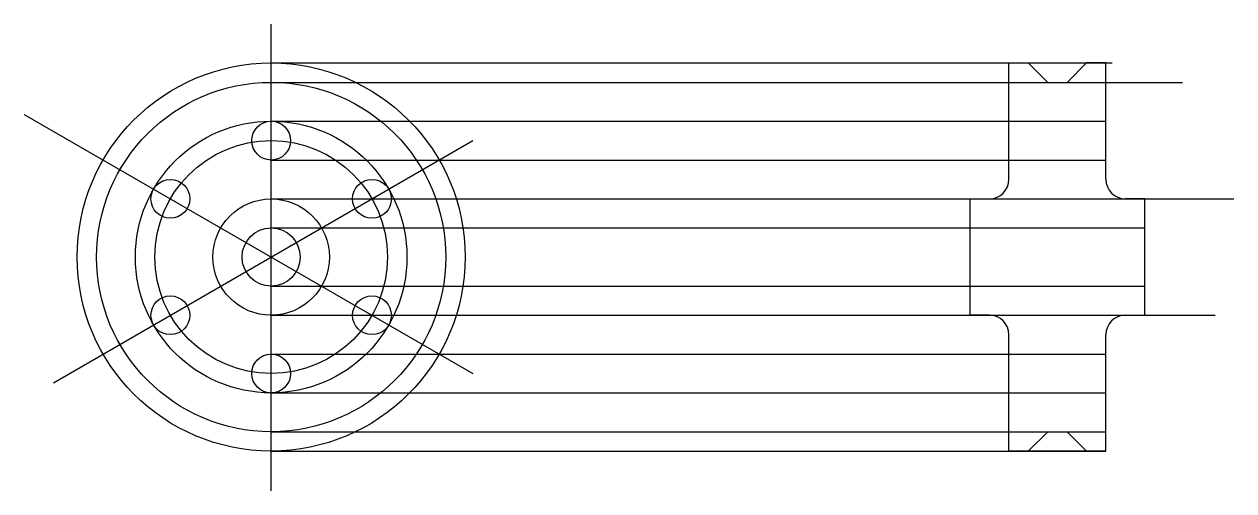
# Model space of a CAD drawing. Header units: inches. Extents: x 12.6 to 28.2, y 14 to 20.
import ezdxf

# ---------------------------------------------------------------- set-up
doc = ezdxf.new("R2010")
doc.units = ezdxf.units.IN
doc.header["$MEASUREMENT"] = 0
doc.layers.add('Layer1', color=3, linetype='Continuous')
doc.layers.add('Layer2', color=1, linetype='Continuous')

msp = doc.modelspace()

# ---------------------------------------------------------------- linework, layer by layer
for p, q in [((25.339, 18.036), (25.339, 19.536)), ((25.339, 19.536), (25.589, 19.536)), ((25.589, 19.536), (25.839, 19.286)), ((26.339, 19.536), (26.089, 19.286)), ((26.589, 19.536), (26.339, 19.536)), ((26.589, 18.036), (26.589, 19.536)), ((25.839, 19.286), (26.089, 19.286)), ((25.339, 18.786), (26.589, 18.786)), ((25.339, 18.286), (26.589, 18.286)), ((24.839, 16.286), (24.839, 17.786)), ((24.839, 17.786), (25.089, 17.786)), ((27.089, 17.786), (26.839, 17.786)), ((27.089, 16.286), (27.089, 17.786)), ((24.839, 17.411), (27.089, 17.411)), ((24.839, 16.661), (27.089, 16.661)), ((25.089, 16.286), (24.839, 16.286)), ((26.839, 16.286), (27.089, 16.286)), ((25.339, 14.536), (25.339, 16.036)), ((26.589, 14.536), (26.589, 16.036)), ((25.339, 15.786), (26.589, 15.786)), ((25.339, 15.286), (26.589, 15.286)), ((25.589, 14.536), (25.839, 14.786)), ((25.839, 14.786), (26.089, 14.786)), ((26.339, 14.536), (26.089, 14.786)), ((25.339, 14.536), (25.589, 14.536)), ((26.589, 14.536), (26.339, 14.536))]:
    msp.add_line(p, q)
for centre, radius in [((15.831, 17.036), 2.5), ((15.831, 18.536), 0.25), ((14.532, 17.786), 0.25), ((17.13, 17.786), 0.25), ((15.831, 17.036), 0.75), ((15.831, 17.036), 0.375), ((14.532, 16.286), 0.25), ((17.13, 16.286), 0.25), ((15.831, 15.536), 0.25)]:
    msp.add_circle(centre, radius)
for centre, start, end in [((25.089, 18.036), 270, 0), ((26.839, 18.036), 180, 270), ((25.089, 16.036), 0, 90), ((26.839, 16.036), 90, 180)]:
    msp.add_arc(centre, 0.25, start, end)
at = {"layer": 'Layer1'}
for radius in [2.25, 1.75, 1.5]:
    msp.add_circle((15.831, 17.036), radius, dxfattribs=at)
at = {"layer": 'Layer2'}
for p, q in [((15.831, 14.025), (15.831, 20.036)), ((15.831, 19.536), (26.669, 19.536)), ((15.831, 19.286), (27.578, 19.286)), ((12.648, 18.873), (18.429, 15.536)), ((15.831, 18.786), (26.589, 18.786)), ((13.024, 15.415), (18.429, 18.536)), ((15.831, 18.286), (26.589, 18.286)), ((15.831, 17.786), (28.237, 17.786)), ((15.831, 17.411), (27.089, 17.411)), ((15.831, 16.661), (27.089, 16.661)), ((15.831, 16.286), (27.996, 16.286)), ((15.831, 15.786), (26.589, 15.786)), ((15.831, 15.286), (26.589, 15.286)), ((15.831, 14.786), (26.589, 14.786)), ((15.831, 14.536), (26.589, 14.536)), ((26.589, 14.536), (25.339, 14.536))]:
    msp.add_line(p, q, dxfattribs=at)

doc.saveas('drawing.dxf')
